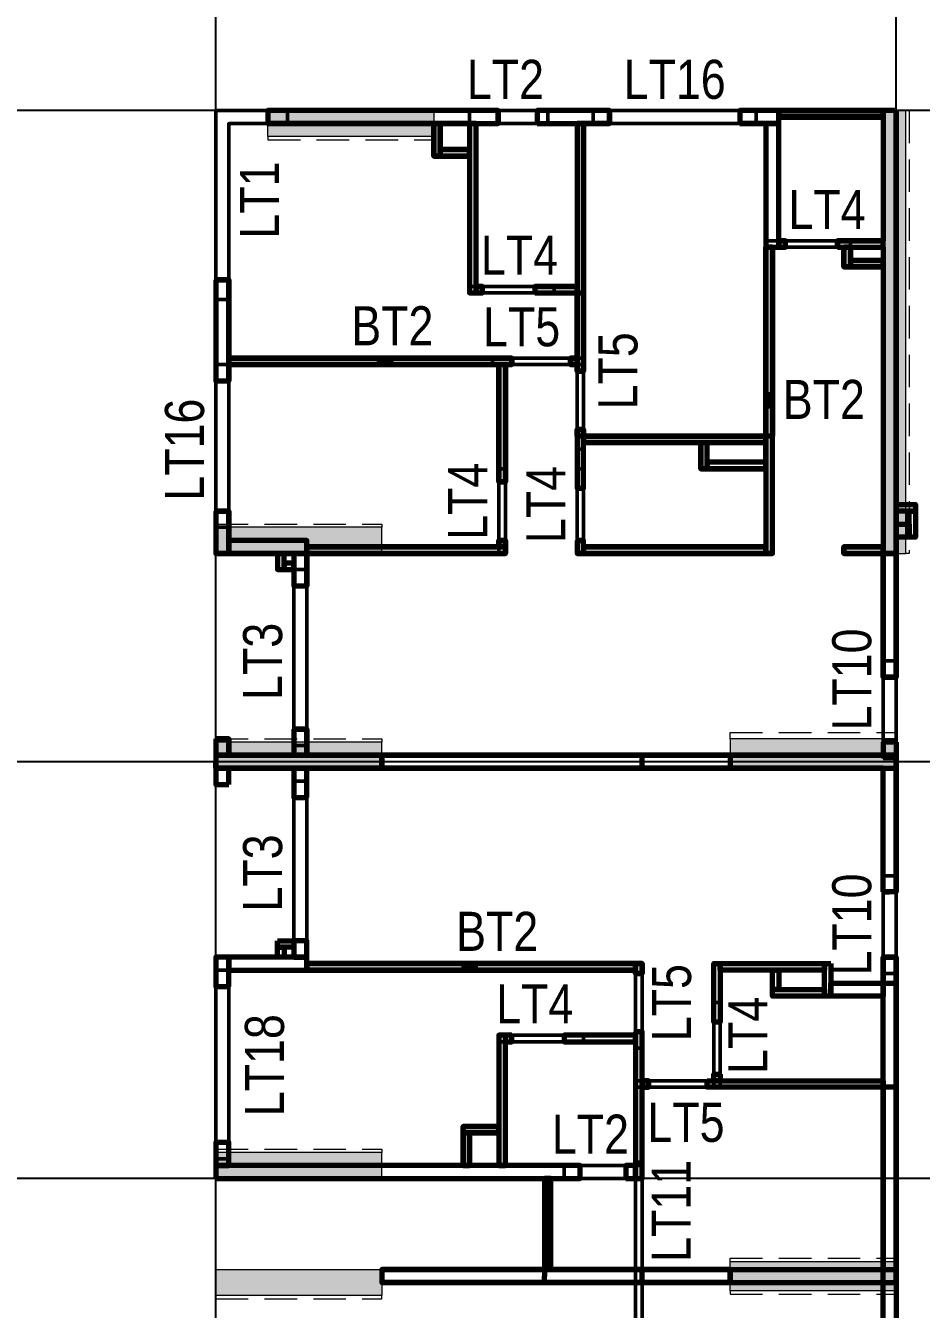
# Model space of a CAD drawing. Header units: millimetres. Extents: x -25197 to 555828, y -17247 to 174153.
# Drawn here: x 467267 to 481025, y 30440 to 50154 of the extents above; entities that cross this region are included whole.
import ezdxf
from ezdxf.enums import TextEntityAlignment as Align

# ---------------------------------------------------------------- set-up
doc = ezdxf.new("R2010")
doc.units = ezdxf.units.MM
doc.header["$LTSCALE"] = 250
doc.linetypes.add('CHG_XX_Cot_Tang 1$0$MB_Luoi truc$0$HTT Hidden 21', pattern=[3, 2, -1])
doc.linetypes.add('CHG_XX_Luoi truc$0$MB_Luoi truc$0$Center101', pattern=[13, 10, -1, 1, -1])
for name, color, linetype in [('CHG_XX_Cot_Tang 1$0$mb_cot tang 1-3$0$Concrete Line', 6, 'Continuous'), ('CHG_XX_Luoi truc$0$Grid', 34, 'Continuous'), ('CHG_XX_Luoi truc$0$Grid Line', 8, 'CHG_XX_Luoi truc$0$MB_Luoi truc$0$Center101'), ('mb tang 1 TWC$0$Brick Wall', 4, 'Continuous'), ('mb_unitmix twc 1-20$0$Brick Wall', 4, 'Continuous'), ('TEXT', 21, 'Continuous')]:
    doc.layers.add(name, color=color, linetype=linetype)
for name, color, linetype, lineweight in [('CHG_XX_Cot_Tang 1$0$NS-Pier', 150, 'Continuous', 9), ('CHG_XX_Cot_Tang 1$0$NS-Pier @ 1 VP1', 150, 'Continuous', 9), ('CHG_XX_Cot_Tang 1$0$NS-Pier @ 1 VP2', 150, 'Continuous', 9), ('CHG_XX_Cot_Tang 1$0$NS-Pier @ 1 VP3', 150, 'Continuous', 9), ('CHG_XX_Cot_Tang 1$0$NS-Pier @ 1 VPModel', 150, 'Continuous', 9), ('CHG_XX_Cot_Tang 1$0$NS-Pier @ 100', 150, 'Continuous', 9), ('CHG_XX_Cot_Tang 1$0$NS-Pier @ 150', 150, 'Continuous', 9), ('CHG_XX_Cot_Tang 1$0$NS-Pier @ 200', 150, 'Continuous', 9), ('CHG_XX_Cot_Tang 1$0$NS-Pier @ 350', 150, 'Continuous', 9), ('CTHEP', 2, 'Continuous', 50), ('MB Can ho 2PN$0$Wall Line', 4, 'Continuous', 70), ('MB Can ho 3PN_101m2$0$Wall Line', 4, 'Continuous', 70), ('mb tang 1 TWC$0$Wall Line', 4, 'Continuous', 70), ('mb_unitmix twc 1-20$0$Wall Line', 4, 'Continuous', 70), ('Net cat Tuong', 4, 'Continuous', 9)]:
    doc.layers.add(name, color=color, linetype=linetype, lineweight=lineweight)
doc.styles.add('CHG_XX_Luoi truc$0$MB_Luoi truc$0$Grid A-F$0$VNI-HelveCB', font='VHELVCB_0.TTF')
doc.styles.add('TTP-HelCon', font='VHELVCN_0.TTF')

# ---------------------------------------------------------------- blocks, each defined once
blk = doc.blocks.new('*U2169')
at = {"layer": 'CHG_XX_Luoi truc$0$Grid Line'}
blk.add_line((0, 0), (0, 608), dxfattribs=at)
at = {"layer": 'CHG_XX_Luoi truc$0$Grid', "lineweight": -2, "style": 'CHG_XX_Luoi truc$0$MB_Luoi truc$0$Grid A-F$0$VNI-HelveCB'}
for tag, p in [('GRIDSUB', (0, 617)), ('GRID', (0, -9))]:
    blk.add_attdef(tag, text='', height=5, dxfattribs=at).set_placement(p, align=Align.MIDDLE)
blk = doc.blocks.new('*U2171')
at = {"layer": 'CHG_XX_Luoi truc$0$Grid Line'}
blk.add_line((0, 0), (0, 438), dxfattribs=at)
at = {"layer": 'CHG_XX_Luoi truc$0$Grid', "lineweight": -2, "style": 'CHG_XX_Luoi truc$0$MB_Luoi truc$0$Grid A-F$0$VNI-HelveCB'}
for tag, p in [('GRIDSUB', (0, 447)), ('GRID', (0, -9))]:
    blk.add_attdef(tag, text='', height=5, dxfattribs=at).set_placement(p, align=Align.MIDDLE)
blk = doc.blocks.new('CHG_XX_Luoi truc')
at = {"layer": 'CHG_XX_Luoi truc$0$Grid', "xscale": 300, "yscale": 300, "zscale": 300}
for p in [(76850, -12747), (87300, -12747)]:
    blk.add_blockref('*U2169', p, dxfattribs=at)
at = {"layer": 'CHG_XX_Luoi truc$0$Grid', "xscale": 300.0000000000013, "yscale": 300.0000000000013, "zscale": 300.0000000000013, "rotation": 90}
for p in [(110703, 48850), (110703, 38850), (110703, 32450)]:
    blk.add_blockref('*U2171', p, dxfattribs=at)
blk = doc.blocks.new('*U2323')
at = {"layer": 'CHG_XX_Cot_Tang 1$0$NS-Pier @ 1 VP1'}
h = blk.add_hatch(color=256, dxfattribs=at)
h.dxf.hatch_style = 1
h.paths.add_polyline_path([(400, 0), (0, 0), (0, -2550), (400, -2550)])
at = {"layer": 'CHG_XX_Cot_Tang 1$0$NS-Pier @ 1 VP2'}
h = blk.add_hatch(color=256, dxfattribs=at)
h.dxf.hatch_style = 1
h.paths.add_polyline_path([(400, 0), (0, 0), (0, -2550), (400, -2550)])
at = {"layer": 'CHG_XX_Cot_Tang 1$0$NS-Pier @ 1 VP3'}
h = blk.add_hatch(color=256, dxfattribs=at)
h.dxf.hatch_style = 1
h.paths.add_polyline_path([(400, 0), (0, 0), (0, -2550), (400, -2550)])
at = {"layer": 'CHG_XX_Cot_Tang 1$0$NS-Pier @ 1 VPModel'}
h = blk.add_hatch(color=256, dxfattribs=at)
h.dxf.hatch_style = 1
h.paths.add_polyline_path([(400, 0), (0, 0), (0, -2550), (400, -2550)])
at = {"layer": 'CHG_XX_Cot_Tang 1$0$NS-Pier @ 100'}
h = blk.add_hatch(color=256, dxfattribs=at)
h.dxf.hatch_style = 1
h.paths.add_polyline_path([(400, 0), (0, 0), (0, -2550), (400, -2550)])
at = {"layer": 'CHG_XX_Cot_Tang 1$0$NS-Pier @ 150'}
h = blk.add_hatch(color=256, dxfattribs=at)
h.dxf.hatch_style = 1
h.paths.add_polyline_path([(400, 0), (0, 0), (0, -2550), (400, -2550)])
at = {"layer": 'CHG_XX_Cot_Tang 1$0$NS-Pier @ 200'}
h = blk.add_hatch(color=256, dxfattribs=at)
h.dxf.hatch_style = 1
h.paths.add_polyline_path([(400, 0), (0, 0), (0, -2550), (400, -2550)])
at = {"layer": 'CHG_XX_Cot_Tang 1$0$NS-Pier @ 350'}
h = blk.add_hatch(color=256, dxfattribs=at)
h.dxf.hatch_style = 1
h.paths.add_polyline_path([(400, 0), (0, 0), (0, -2550), (400, -2550)])
blk = doc.blocks.new('CHG_XX_Cot_Tang 1$0$Block A_C450x2250')
at = {"layer": 'CHG_XX_Cot_Tang 1$0$NS-Pier', "color": 9, "linetype": 'CHG_XX_Cot_Tang 1$0$MB_Luoi truc$0$HTT Hidden 21'}
blk.add_lwpolyline([(0, 0), (-50, 0), (-50, -2550), (0, -2550)], dxfattribs=at)
at = {"layer": 'CHG_XX_Cot_Tang 1$0$NS-Pier'}
blk.add_lwpolyline([(400, -2550), (0, -2550), (0, 0), (400, 0)], close=True, dxfattribs=at)
blk.add_blockref('*U2323', (0, 0), dxfattribs=at)
blk = doc.blocks.new('CHG_XX_Cot_Tang 1$0$300x6800')
at = {"layer": 'CHG_XX_Cot_Tang 1$0$NS-Pier', "true_color": 0xf26722}
h = blk.add_hatch(color=30, dxfattribs=at)
h.dxf.hatch_style = 1
h.paths.add_polyline_path([(350, 0), (0, 0), (0, -6800), (350, -6800)])
at = {"layer": 'CHG_XX_Cot_Tang 1$0$NS-Pier'}
blk.add_lwpolyline([(350, 0), (0, 0), (0, -6800), (350, -6800)], close=True, dxfattribs=at)
at = {"layer": 'CHG_XX_Cot_Tang 1$0$NS-Pier', "color": 9, "linetype": 'CHG_XX_Cot_Tang 1$0$MB_Luoi truc$0$HTT Hidden 21'}
blk.add_lwpolyline([(350, 0), (400, 0), (400, -6800), (350, -6800)], dxfattribs=at)
blk = doc.blocks.new('*U2326')
at = {"layer": 'CHG_XX_Cot_Tang 1$0$NS-Pier @ 1 VP1'}
h = blk.add_hatch(color=256, dxfattribs=at)
h.dxf.hatch_style = 1
h.paths.add_polyline_path([(225, 0), (-225, 0), (-225, -2550), (225, -2550)])
at = {"layer": 'CHG_XX_Cot_Tang 1$0$NS-Pier @ 1 VP2'}
h = blk.add_hatch(color=256, dxfattribs=at)
h.dxf.hatch_style = 1
h.paths.add_polyline_path([(225, 0), (-225, 0), (-225, -2550), (225, -2550)])
at = {"layer": 'CHG_XX_Cot_Tang 1$0$NS-Pier @ 1 VP3'}
h = blk.add_hatch(color=256, dxfattribs=at)
h.dxf.hatch_style = 1
h.paths.add_polyline_path([(225, 0), (-225, 0), (-225, -2550), (225, -2550)])
at = {"layer": 'CHG_XX_Cot_Tang 1$0$NS-Pier @ 1 VPModel'}
h = blk.add_hatch(color=256, dxfattribs=at)
h.dxf.hatch_style = 1
h.paths.add_polyline_path([(225, 0), (-225, 0), (-225, -2550), (225, -2550)])
at = {"layer": 'CHG_XX_Cot_Tang 1$0$NS-Pier @ 100'}
h = blk.add_hatch(color=256, dxfattribs=at)
h.dxf.hatch_style = 1
h.paths.add_polyline_path([(225, 0), (-225, 0), (-225, -2550), (225, -2550)])
at = {"layer": 'CHG_XX_Cot_Tang 1$0$NS-Pier @ 150'}
h = blk.add_hatch(color=256, dxfattribs=at)
h.dxf.hatch_style = 1
h.paths.add_polyline_path([(225, 0), (-225, 0), (-225, -2550), (225, -2550)])
at = {"layer": 'CHG_XX_Cot_Tang 1$0$NS-Pier @ 200'}
h = blk.add_hatch(color=256, dxfattribs=at)
h.dxf.hatch_style = 1
h.paths.add_polyline_path([(225, 0), (-225, 0), (-225, -2550), (225, -2550)])
at = {"layer": 'CHG_XX_Cot_Tang 1$0$NS-Pier @ 350'}
h = blk.add_hatch(color=256, dxfattribs=at)
h.dxf.hatch_style = 1
h.paths.add_polyline_path([(225, 0), (-225, 0), (-225, -2550), (225, -2550)])
blk = doc.blocks.new('CHG_XX_Cot_Tang 1$0$450x2550_cen')
at = {"layer": 'CHG_XX_Cot_Tang 1$0$NS-Pier', "color": 9, "linetype": 'CHG_XX_Cot_Tang 1$0$MB_Luoi truc$0$HTT Hidden 21'}
for points in [[(-225, 0), (-275, 0), (-275, -2550), (-225, -2550)], [(225, 0), (275, 0), (275, -2550), (225, -2550)]]:
    blk.add_lwpolyline(points, dxfattribs=at)
at = {"layer": 'CHG_XX_Cot_Tang 1$0$NS-Pier'}
blk.add_lwpolyline([(225, -2550), (-225, -2550), (-225, 0), (225, 0)], close=True, dxfattribs=at)
blk.add_blockref('*U2326', (0, 0), dxfattribs=at)
blk = doc.blocks.new('*U2325')
at = {"layer": 'CHG_XX_Cot_Tang 1$0$NS-Pier @ 1 VP1'}
h = blk.add_hatch(color=256, dxfattribs=at)
h.dxf.hatch_style = 1
h.paths.add_polyline_path([(0, 0), (-450, 0), (-450, -2550), (0, -2550)])
at = {"layer": 'CHG_XX_Cot_Tang 1$0$NS-Pier @ 1 VP2'}
h = blk.add_hatch(color=256, dxfattribs=at)
h.dxf.hatch_style = 1
h.paths.add_polyline_path([(0, 0), (-450, 0), (-450, -2550), (0, -2550)])
at = {"layer": 'CHG_XX_Cot_Tang 1$0$NS-Pier @ 1 VP3'}
h = blk.add_hatch(color=256, dxfattribs=at)
h.dxf.hatch_style = 1
h.paths.add_polyline_path([(0, 0), (-450, 0), (-450, -2550), (0, -2550)])
at = {"layer": 'CHG_XX_Cot_Tang 1$0$NS-Pier @ 1 VPModel'}
h = blk.add_hatch(color=256, dxfattribs=at)
h.dxf.hatch_style = 1
h.paths.add_polyline_path([(0, 0), (-450, 0), (-450, -2550), (0, -2550)])
at = {"layer": 'CHG_XX_Cot_Tang 1$0$NS-Pier @ 100'}
h = blk.add_hatch(color=256, dxfattribs=at)
h.dxf.hatch_style = 1
h.paths.add_polyline_path([(0, 0), (-450, 0), (-450, -2550), (0, -2550)])
at = {"layer": 'CHG_XX_Cot_Tang 1$0$NS-Pier @ 150'}
h = blk.add_hatch(color=256, dxfattribs=at)
h.dxf.hatch_style = 1
h.paths.add_polyline_path([(0, 0), (-450, 0), (-450, -2550), (0, -2550)])
at = {"layer": 'CHG_XX_Cot_Tang 1$0$NS-Pier @ 200'}
h = blk.add_hatch(color=256, dxfattribs=at)
h.dxf.hatch_style = 1
h.paths.add_polyline_path([(0, 0), (-450, 0), (-450, -2550), (0, -2550)])
at = {"layer": 'CHG_XX_Cot_Tang 1$0$NS-Pier @ 350'}
h = blk.add_hatch(color=256, dxfattribs=at)
h.dxf.hatch_style = 1
h.paths.add_polyline_path([(0, 0), (-450, 0), (-450, -2550), (0, -2550)])
blk = doc.blocks.new('CHG_XX_Cot_Tang 1$0$C550x2550')
at = {"layer": 'CHG_XX_Cot_Tang 1$0$NS-Pier', "color": 9, "linetype": 'CHG_XX_Cot_Tang 1$0$MB_Luoi truc$0$HTT Hidden 21'}
blk.add_lwpolyline([(-450, 0), (-550, 0), (-550, -2550), (-450, -2550)], dxfattribs=at)
at = {"layer": 'CHG_XX_Cot_Tang 1$0$NS-Pier'}
blk.add_lwpolyline([(0, -2550), (-450, -2550), (-450, 0), (0, 0)], close=True, dxfattribs=at)
blk.add_blockref('*U2325', (0, 0), dxfattribs=at)
blk = doc.blocks.new('CHG_XX_Cot_Tang 1')
at = {"layer": 'CHG_XX_Cot_Tang 1$0$mb_cot tang 1-3$0$Concrete Line'}
blk.add_blockref('CHG_XX_Cot_Tang 1$0$300x6800', (87100, 48850), dxfattribs=at)
at = {"layer": 'CHG_XX_Cot_Tang 1$0$NS-Pier'}
blk.add_blockref('CHG_XX_Luoi truc', (0, 0), dxfattribs=at)
at = {"layer": 'CHG_XX_Cot_Tang 1$0$NS-Pier', "rotation": 90.00000000000001}
for p in [(77650, 48450), (76850, 30650)]:
    blk.add_blockref('CHG_XX_Cot_Tang 1$0$Block A_C450x2250', p, dxfattribs=at)
at = {"layer": 'CHG_XX_Cot_Tang 1$0$NS-Pier', "xscale": -1, "rotation": 90}
for p in [(76850, 42450), (76850, 39150), (76850, 32850)]:
    blk.add_blockref('CHG_XX_Cot_Tang 1$0$Block A_C450x2250', p, dxfattribs=at)
at = {"layer": 'Defpoints', "color": 8, "linetype": 'CHG_XX_Cot_Tang 1$0$MB_Luoi truc$0$HTT Hidden 21', "xscale": -1, "rotation": 90}
blk.add_blockref('CHG_XX_Cot_Tang 1$0$C550x2550', (84750, 38750), dxfattribs=at)
at = {"layer": 'Defpoints', "color": 8, "linetype": 'CHG_XX_Cot_Tang 1$0$MB_Luoi truc$0$HTT Hidden 21', "rotation": 90}
blk.add_blockref('CHG_XX_Cot_Tang 1$0$450x2550_cen', (84750, 30950), dxfattribs=at)
blk = doc.blocks.new('*U1655')
at = {"layer": 'MB Can ho 2PN$0$Wall Line'}
blk.add_lwpolyline([(0, 800), (0, 0), (200, 0), (200, 800)], close=True, dxfattribs=at)
blk = doc.blocks.new('*U1656')
at = {"layer": 'MB Can ho 2PN$0$Wall Line'}
blk.add_lwpolyline([(500, 0), (0, 0), (0, -100), (500, -100)], close=True, dxfattribs=at)
blk = doc.blocks.new('*U1654')
at = {"layer": 'MB Can ho 2PN$0$Wall Line'}
blk.add_lwpolyline([(0, -450), (0, 0), (-200, 0), (-200, -450)], close=True, dxfattribs=at)
blk = doc.blocks.new('*U1657')
at = {"layer": 'MB Can ho 2PN$0$Wall Line'}
blk.add_lwpolyline([(-1200, 0), (0, 0), (0, 200), (-1200, 200)], close=True, dxfattribs=at)
blk = doc.blocks.new('*U1649')
at = {"layer": 'MB Can ho 2PN$0$Wall Line'}
blk.add_lwpolyline([(-5050, 0), (0, 0), (0, 100), (-5050, 100)], close=True, dxfattribs=at)
blk = doc.blocks.new('*U1658')
at = {"layer": 'MB Can ho 2PN$0$Wall Line'}
blk.add_lwpolyline([(-5600, 0), (0, 0), (0, 200), (-5600, 200)], close=True, dxfattribs=at)
blk = doc.blocks.new('*U1647')
at = {"layer": 'MB Can ho 2PN$0$Wall Line'}
blk.add_lwpolyline([(0, -2000), (0, 0), (-100, 0), (-100, -2000)], close=True, dxfattribs=at)
blk = doc.blocks.new('*U1637')
at = {"layer": 'MB Can ho 2PN$0$Wall Line'}
blk.add_lwpolyline([(100, 0), (0, 0), (0, -100), (100, -100)], close=True, dxfattribs=at)
blk = doc.blocks.new('*U1505')
at = {"color": 9}
blk.add_lwpolyline([(0, 50), (1400, 50), (1400, -50), (0, -50)], close=True, dxfattribs=at)
blk.add_lwpolyline([(0, 50), (1400, 50), (1400, -30), (0, -30)], close=True)
blk = doc.blocks.new('*U1638')
at = {"layer": 'MB Can ho 2PN$0$Wall Line'}
blk.add_lwpolyline([(0, 2250), (0, 0), (100, 0), (100, 2250)], close=True, dxfattribs=at)
blk = doc.blocks.new('*U1639')
at = {"layer": 'MB Can ho 2PN$0$Wall Line'}
blk.add_lwpolyline([(150, 0), (0, 0), (0, -100), (150, -100)], close=True, dxfattribs=at)
blk = doc.blocks.new('*U1640')
at = {"layer": 'MB Can ho 2PN$0$Wall Line'}
blk.add_lwpolyline([(1100, 0), (0, 0), (0, -100), (1100, -100)], close=True, dxfattribs=at)
blk = doc.blocks.new('*U1641')
at = {"layer": 'MB Can ho 2PN$0$Wall Line'}
blk.add_lwpolyline([(550, 0), (0, 0), (0, -100), (550, -100)], close=True, dxfattribs=at)
blk = doc.blocks.new('*U1642')
at = {"layer": 'MB Can ho 2PN$0$Wall Line'}
blk.add_lwpolyline([(0, -500), (0, 0), (-100, 0), (-100, -500)], close=True, dxfattribs=at)
blk = doc.blocks.new('*U1643')
at = {"layer": 'MB Can ho 2PN$0$Wall Line'}
blk.add_lwpolyline([(-150, 0), (0, 0), (0, 200), (-150, 200)], close=True, dxfattribs=at)
blk = doc.blocks.new('*U1644')
at = {"layer": 'MB Can ho 2PN$0$Wall Line'}
blk.add_lwpolyline([(0, -350), (0, 0), (-200, 0), (-200, -350)], close=True, dxfattribs=at)
blk = doc.blocks.new('*U1648')
at = {"layer": 'MB Can ho 2PN$0$Wall Line'}
blk.add_lwpolyline([(0, -250), (0, 0), (-200, 0), (-200, -250)], close=True, dxfattribs=at)
blk = doc.blocks.new('*U1645')
at = {"layer": 'MB Can ho 2PN$0$Wall Line'}
blk.add_lwpolyline([(0, 2700), (0, 0), (100, 0), (100, 2700)], close=True, dxfattribs=at)
blk = doc.blocks.new('*U1646')
at = {"layer": 'MB Can ho 2PN$0$Wall Line'}
blk.add_lwpolyline([(900, 0), (0, 0), (0, -100), (900, -100)], close=True, dxfattribs=at)
blk = doc.blocks.new('*U1650')
at = {"layer": 'MB Can ho 2PN$0$Wall Line'}
blk.add_lwpolyline([(0, 1600), (0, 0), (100, 0), (100, 1600)], close=True, dxfattribs=at)
blk = doc.blocks.new('*U1651')
at = {"layer": 'MB Can ho 2PN$0$Wall Line'}
blk.add_lwpolyline([(0, 250), (0, 0), (100, 0), (100, 250)], close=True, dxfattribs=at)
blk = doc.blocks.new('*U1652')
at = {"layer": 'MB Can ho 2PN$0$Wall Line'}
blk.add_lwpolyline([(0, 800), (0, 0), (100, 0), (100, 800)], close=True, dxfattribs=at)
blk = doc.blocks.new('*U1653')
at = {"layer": 'MB Can ho 2PN$0$Wall Line'}
blk.add_lwpolyline([(300, 0), (0, 0), (0, -100), (300, -100)], close=True, dxfattribs=at)
blk = doc.blocks.new('*U1516')
at = {"color": 9}
blk.add_lwpolyline([(0, 50), (1600, 50), (1600, -50), (0, -50)], close=True, dxfattribs=at)
blk.add_lwpolyline([(0, 50), (1600, 50), (1600, -30), (0, -30)], close=True)
blk = doc.blocks.new('*U1707')
at = {"layer": 'MB Can ho 3PN_101m2$0$Wall Line'}
blk.add_lwpolyline([(-600, 0), (0, 0), (0, 100), (-600, 100)], close=True, dxfattribs=at)
blk = doc.blocks.new('*U1708')
at = {"layer": 'MB Can ho 3PN_101m2$0$Wall Line'}
blk.add_lwpolyline([(-500, 0), (0, 0), (0, 100), (-500, 100)], close=True, dxfattribs=at)
blk = doc.blocks.new('*U1704')
at = {"layer": 'MB Can ho 3PN_101m2$0$Wall Line'}
blk.add_lwpolyline([(-700, 0), (0, 0), (0, 100), (-700, 100)], close=True, dxfattribs=at)
blk = doc.blocks.new('*U1699')
at = {"layer": 'MB Can ho 3PN_101m2$0$Wall Line'}
blk.add_lwpolyline([(-100, 0), (0, 0), (0, 100), (-100, 100)], close=True, dxfattribs=at)
blk = doc.blocks.new('*U1705')
at = {"layer": 'MB Can ho 3PN_101m2$0$Wall Line'}
blk.add_lwpolyline([(-2800, 0), (0, 0), (0, 100), (-2800, 100)], close=True, dxfattribs=at)
blk = doc.blocks.new('*U1692')
at = {"layer": 'MB Can ho 3PN_101m2$0$Wall Line'}
blk.add_lwpolyline([(-3050, 0), (0, 0), (0, 100), (-3050, 100)], close=True, dxfattribs=at)
blk = doc.blocks.new('*U1702')
at = {"layer": 'MB Can ho 3PN_101m2$0$Wall Line'}
blk.add_lwpolyline([(-4350, 0), (0, 0), (0, 100), (-4350, 100)], close=True, dxfattribs=at)
blk = doc.blocks.new('*U1706')
at = {"layer": 'MB Can ho 3PN_101m2$0$Wall Line'}
blk.add_lwpolyline([(-900, 0), (0, 0), (0, 100), (-900, 100)], close=True, dxfattribs=at)
blk = doc.blocks.new('*U1700')
at = {"layer": 'MB Can ho 3PN_101m2$0$Wall Line'}
blk.add_lwpolyline([(-650, 0), (0, 0), (0, 100), (-650, 100)], close=True, dxfattribs=at)
blk = doc.blocks.new('*U1701')
at = {"layer": 'MB Can ho 3PN_101m2$0$Wall Line'}
blk.add_lwpolyline([(-450, 0), (0, 0), (0, 100), (-450, 100)], close=True, dxfattribs=at)
blk = doc.blocks.new('*U1703')
at = {"layer": 'MB Can ho 3PN_101m2$0$Wall Line'}
blk.add_lwpolyline([(-600, 0), (0, 0), (0, 200), (-600, 200)], close=True, dxfattribs=at)
blk = doc.blocks.new('*U1925')
at = {"layer": 'MB Can ho 3PN_101m2$0$Wall Line'}
blk.add_lwpolyline([(-1110, 0), (0, 0), (0, 200), (-1110, 200)], close=True, dxfattribs=at)
blk = doc.blocks.new('*U1926')
at = {"layer": 'MB Can ho 3PN_101m2$0$Wall Line'}
blk.add_lwpolyline([(-3540, 0), (0, 0), (0, 200), (-3540, 200)], close=True, dxfattribs=at)
blk = doc.blocks.new('*U1693')
at = {"layer": 'MB Can ho 3PN_101m2$0$Wall Line'}
blk.add_lwpolyline([(-1200, 0), (0, 0), (0, 200), (-1200, 200)], close=True, dxfattribs=at)
blk = doc.blocks.new('*U1694')
at = {"layer": 'MB Can ho 3PN_101m2$0$Wall Line'}
blk.add_lwpolyline([(0, 1900), (0, 0), (200, 0), (200, 1900)], close=True, dxfattribs=at)
blk = doc.blocks.new('*U1695')
at = {"layer": 'MB Can ho 3PN_101m2$0$Wall Line'}
blk.add_lwpolyline([(0, 1550), (0, 0), (200, 0), (200, 1550)], close=True, dxfattribs=at)
blk = doc.blocks.new('*U1696')
at = {"layer": 'MB Can ho 3PN_101m2$0$Wall Line'}
blk.add_lwpolyline([(0, 650), (0, 0), (200, 0), (200, 650)], close=True, dxfattribs=at)
blk = doc.blocks.new('*U1697')
at = {"layer": 'MB Can ho 3PN_101m2$0$Wall Line'}
blk.add_lwpolyline([(0, 250), (0, 0), (200, 0), (200, 250)], close=True, dxfattribs=at)
blk = doc.blocks.new('*U1712')
at = {"layer": 'MB Can ho 3PN_101m2$0$Wall Line'}
blk.add_lwpolyline([(0, 400), (0, 0), (200, 0), (200, 400)], close=True, dxfattribs=at)
blk = doc.blocks.new('*U1713')
at = {"layer": 'MB Can ho 3PN_101m2$0$Wall Line'}
blk.add_lwpolyline([(0, 500), (0, 0), (200, 0), (200, 500)], close=True, dxfattribs=at)
blk = doc.blocks.new('*U1709')
at = {"layer": 'MB Can ho 3PN_101m2$0$Wall Line'}
blk.add_lwpolyline([(0, 300), (0, 0), (100, 0), (100, 300)], close=True, dxfattribs=at)
blk = doc.blocks.new('*U1710')
at = {"layer": 'MB Can ho 3PN_101m2$0$Wall Line'}
blk.add_lwpolyline([(0, 4700), (0, 0), (100, 0), (100, 4700)], close=True, dxfattribs=at)
blk = doc.blocks.new('*U1711')
at = {"layer": 'MB Can ho 3PN_101m2$0$Wall Line'}
blk.add_lwpolyline([(0, 400), (0, 0), (100, 0), (100, 400)], close=True, dxfattribs=at)
blk = doc.blocks.new('*U1698')
at = {"layer": 'MB Can ho 3PN_101m2$0$Wall Line'}
blk.add_lwpolyline([(0, 900), (0, 0), (100, 0), (100, 900)], close=True, dxfattribs=at)
blk = doc.blocks.new('*U1686')
at = {"layer": 'MB Can ho 3PN_101m2$0$Wall Line'}
blk.add_lwpolyline([(0, 200), (0, 0), (100, 0), (100, 200)], close=True, dxfattribs=at)
blk = doc.blocks.new('*U1687')
at = {"layer": 'MB Can ho 3PN_101m2$0$Wall Line'}
blk.add_lwpolyline([(0, 3800), (0, 0), (100, 0), (100, 3800)], close=True, dxfattribs=at)
blk = doc.blocks.new('*U1688')
at = {"layer": 'MB Can ho 3PN_101m2$0$Wall Line'}
blk.add_lwpolyline([(0, 1800), (0, 0), (100, 0), (100, 1800)], close=True, dxfattribs=at)
blk = doc.blocks.new('*U1689')
at = {"layer": 'MB Can ho 3PN_101m2$0$Wall Line'}
blk.add_lwpolyline([(0, 100), (0, 0), (100, 0), (100, 100)], close=True, dxfattribs=at)
blk = doc.blocks.new('*U1690')
at = {"layer": 'MB Can ho 3PN_101m2$0$Wall Line'}
blk.add_lwpolyline([(0, 2600), (0, 0), (100, 0), (100, 2600)], close=True, dxfattribs=at)
blk = doc.blocks.new('*U1691')
at = {"layer": 'MB Can ho 3PN_101m2$0$Wall Line'}
blk.add_lwpolyline([(0, 500), (0, 0), (100, 0), (100, 500)], close=True, dxfattribs=at)
blk = doc.blocks.new('*U1923')
at = {"layer": 'MB Can ho 3PN_101m2$0$Wall Line'}
blk.add_lwpolyline([(0, 2900), (0, 0), (100, 0), (100, 2900)], close=True, dxfattribs=at)
blk = doc.blocks.new('*U1924')
at = {"layer": 'MB Can ho 3PN_101m2$0$Wall Line'}
blk.add_lwpolyline([(0, 1200), (0, 0), (100, 0), (100, 1200)], close=True, dxfattribs=at)
blk = doc.blocks.new('*U1684')
at = {"layer": 'MB Can ho 3PN_101m2$0$Wall Line'}
blk.add_lwpolyline([(-150, 0), (0, 0), (0, 100), (-150, 100)], close=True, dxfattribs=at)
blk = doc.blocks.new('*U1685')
at = {"layer": 'MB Can ho 3PN_101m2$0$Wall Line'}
blk.add_lwpolyline([(0, -250), (0, 0), (-100, 0), (-100, -250)], close=True, dxfattribs=at)
blk = doc.blocks.new('*U1675')
at = {"layer": 'mb_unitmix twc 1-20$0$Wall Line'}
blk.add_lwpolyline([(-1900, 0), (0, 0), (0, 200), (-1900, 200)], close=True, dxfattribs=at)
blk = doc.blocks.new('*U1937')
at = {"layer": 'mb_unitmix twc 1-20$0$Wall Line'}
blk.add_lwpolyline([(-6900, 0), (0, 0), (0, 200), (-6900, 200)], close=True, dxfattribs=at)
blk = doc.blocks.new('*U1666')
at = {"layer": 'mb_unitmix twc 1-20$0$Wall Line'}
blk.add_lwpolyline([(0, -5350), (0, 0), (-200, 0), (-200, -5350)], close=True, dxfattribs=at)
blk = doc.blocks.new('*U1959')
at = {"layer": 'mb_unitmix twc 1-20$0$Wall Line'}
blk.add_lwpolyline([(0, -5345), (0, 0), (-200, 0), (-200, -5345)], close=True, dxfattribs=at)
blk = doc.blocks.new('*U2008')
at = {"layer": 'mb_unitmix twc 1-20$0$Wall Line'}
blk.add_lwpolyline([(0, 200), (0, 0), (200, 0), (200, 200)], close=True, dxfattribs=at)
blk = doc.blocks.new('*U2009')
at = {"layer": 'mb_unitmix twc 1-20$0$Wall Line'}
blk.add_lwpolyline([(0, 300), (0, 0), (100, 0), (100, 300)], close=True, dxfattribs=at)
blk = doc.blocks.new('*U2010')
at = {"layer": 'mb_unitmix twc 1-20$0$Wall Line'}
blk.add_lwpolyline([(400, 0), (0, 0), (0, -100), (400, -100)], close=True, dxfattribs=at)
blk = doc.blocks.new('*U2023')
at = {"layer": 'mb_unitmix twc 1-20$0$Wall Line'}
blk.add_lwpolyline([(-400, 0), (0, 0), (0, 200), (-400, 200)], close=True, dxfattribs=at)
blk = doc.blocks.new('*U2034')
at = {"layer": 'mb_unitmix twc 1-20$0$Wall Line'}
blk.add_lwpolyline([(-2800, 0), (0, 0), (0, 200), (-2800, 200)], close=True, dxfattribs=at)
blk = doc.blocks.new('*U2035')
at = {"layer": 'mb_unitmix twc 1-20$0$Wall Line'}
blk.add_lwpolyline([(0, -4000), (0, 0), (-200, 0), (-200, -4000)], close=True, dxfattribs=at)
blk = doc.blocks.new('*U1992')
at = {"layer": 'mb tang 1 TWC$0$Wall Line'}
blk.add_lwpolyline([(5350, 0), (0, 0), (0, -200), (5350, -200)], close=True, dxfattribs=at)
blk = doc.blocks.new('*U1988')
at = {"layer": 'mb tang 1 TWC$0$Wall Line'}
blk.add_lwpolyline([(1350, 0), (0, 0), (0, -200), (1350, -200)], close=True, dxfattribs=at)

msp = doc.modelspace()

# ---------------------------------------------------------------- linework, layer by layer
at = {"layer": 'CTHEP'}
for points in [[(471286.05606, 48649.99997), (471286.05606, 48849.99999), (470186.05606, 48849.99999), (470186.05605, 45949.99999), (470386.05606, 45950.00001), (470386.05606, 48650.00001)], [(475286.05608, 48649.99999), (474086.05606, 48649.99999), (474086.05606, 48849.99999), (475286.05608, 48849.99999)], [(478486.05576, 48650), (475986.05606, 48650), (475986.05606, 48850), (478486.05606, 48850)], [(479936.05604, 46750), (478636.05606, 46750), (478636.05606, 46850), (479936.05604, 46850)], [(475386.05604, 46050), (474086.05606, 46050), (474086.05606, 46150), (475386.05604, 46150)], [(470386.05606, 42449.99999), (470186.05606, 42449.99999), (470186.05606, 44949.99999), (470386.05606, 44949.99999)], [(472686.05606, 44950), (472886.05606, 44950), (472886.05606, 45050), (472686.05606, 45050)], [(475836.05606, 44950), (474436.05608, 44950), (474436.05608, 45050), (475836.05606, 45050)], [(475836.05606, 45050), (475836.05606, 43650.00002), (475736.05606, 43650.00002), (475736.05606, 45050)], [(478636.05606, 44300), (478736.05606, 44300), (478736.05606, 44500), (478636.05606, 44500)], [(474636.05606, 43349.99998), (474636.05606, 42050), (474536.05606, 42050), (474536.05606, 43349.99998)], [(475836.05606, 43349.99998), (475836.05606, 42050), (475736.05606, 42050), (475736.05606, 43349.99998)], [(471586.05606, 39099.99999), (471386.05606, 39099.99999), (471386.05606, 41800), (471586.05606, 41800)], [(480436.05606, 38899.99999), (480636.05606, 38899.99999), (480636.05606, 40399.99999), (480436.05606, 40399.99999)], [(471586.05606, 35849.99999), (471386.05606, 35849.99999), (471386.05606, 38549.99999), (471586.05606, 38549.99999)], [(480436.05606, 35599.99999), (480636.05606, 35599.99999), (480636.05606, 37099.99999), (480436.05606, 37099.99999)], [(473986.05606, 35649.99999), (474186.05606, 35649.99999), (474186.05606, 35749.99999), (473986.05606, 35749.99999)], [(476736.05606, 35749.99999), (476736.05606, 34450.00001), (476636.05606, 34450.00001), (476636.05606, 35749.99999)], [(470386.05606, 32749.99999), (470186.05606, 32749.99999), (470186.05606, 35649.99999), (470386.05606, 35649.99999)], [(477936.05606, 35149.99998), (477936.05606, 33850), (477836.05606, 33850), (477836.05606, 35149.99998)], [(475836.05604, 34549.99999), (474536.05606, 34549.99999), (474536.05606, 34649.99999), (475836.05604, 34649.99999)], [(477936.05606, 33849.99999), (476636.05608, 33849.99999), (476636.05608, 33949.99999), (477936.05606, 33949.99999)], [(476736.05606, 32450), (475536.05606, 32449.99999), (475536.05606, 32649.99999), (476736.05606, 32650)], [(476636.05606, 32699.99999), (476736.05606, 32699.99999), (476736.05606, 29199.99999), (476636.05606, 29199.99999)]]:
    msp.add_lwpolyline(points, close=True, dxfattribs=at)
for points in [[(472686.05606, 45050), (472886.05606, 45050), (472686.05606, 44950), (472886.05606, 44950)], [(478636.05606, 44500), (478736.05606, 44500), (478636.05606, 44300), (478736.05606, 44300)], [(473986.05606, 35749.99999), (474186.05606, 35749.99999), (473986.05606, 35649.99999), (474186.05606, 35649.99999)]]:
    msp.add_solid(points, dxfattribs=at)
at = {"layer": 'MB Can ho 2PN$0$Wall Line'}
for p, q in [((480636.05606, 38950), (470186.05606, 38950)), ((470186.05606, 38950), (470186.05606, 38850)), ((470186.05606, 38750), (470186.05606, 38850)), ((480636.05606, 36850), (480636.05606, 38950)), ((480436.05606, 38750), (470186.05606, 38750)), ((480436.05606, 36850), (480436.05606, 38750)), ((480436.05606, 36850), (480536.05606, 36850)), ((480636.05606, 36850), (480536.05606, 36850)), ((480436.05606, 31050), (480436.05606, 35850)), ((480436.05606, 35850), (480536.05606, 35850)), ((480636.05606, 35850), (480536.05606, 35850)), ((480636.05606, 30850), (480636.05606, 35850)), ((475236.05606, 31050), (475236.05606, 30950)), ((475236.05606, 31050), (480436.05606, 31050)), ((475236.05606, 30850), (475236.05606, 30950)), ((475236.05606, 30850), (480636.05606, 30850))]:
    msp.add_line(p, q, dxfattribs=at)
at = {"layer": 'MB Can ho 2PN$0$Wall Line', "color": 6}
msp.add_line((475286.05606, 31050), (475236.05607, 31050), dxfattribs=at)
at = {"layer": 'MB Can ho 3PN_101m2$0$Wall Line'}
for p, q in [((470986.05606, 48850), (470986.05606, 48653)), ((474526.05606, 48850), (470986.05606, 48850)), ((474526.05606, 48850), (474526.05606, 48650)), ((476236.05606, 48850), (475126.05606, 48850)), ((475126.05606, 48850), (475126.05606, 48650)), ((476236.05606, 48850), (476236.05606, 48650)), ((478836.05606, 48850), (478236.05606, 48850)), ((478236.05606, 48850), (478236.05606, 48650)), ((478836.05606, 46850.00001), (478836.05606, 48850)), ((480436.05606, 48850), (480436.05606, 46850.00001)), ((480636.05606, 48850), (480436.05606, 48850)), ((480636.05606, 48850), (480636.05606, 40150)), ((470386.05606, 48650), (470386.05606, 48650.00001)), ((474136.05606, 48650), (470989.05606, 48650)), ((474186.05606, 46150.00001), (474186.05606, 48650)), ((475836.05606, 48650), (475836.05606, 44850.00001)), ((476236.05606, 48650), (475836.05606, 48650)), ((478636.05606, 48650), (478236.05606, 48650)), ((478636.05606, 48650), (478636.05606, 42150.00001)), ((473636.05605, 48250), (473936.05605, 48250)), ((480436.05606, 47550.00001), (480436.05606, 46850.00001)), ((478736.05606, 42050.00001), (478736.05606, 46750.00001)), ((478736.05606, 46750.00001), (478936.05606, 46750.00001)), ((478836.05606, 46850.00001), (478936.05606, 46850.00001)), ((478936.05606, 46750.00001), (478936.05606, 46850.00001)), ((479736.05606, 46850.00001), (480436.05606, 46850.00001)), ((479736.05606, 46750.00001), (479736.05606, 46850.00001)), ((479736.05606, 46750.00001), (479836.05606, 46750.00001)), ((479836.05606, 46750.00001), (479836.05606, 46450.00001)), ((479936.05606, 46750.00001), (480436.05606, 46750.00001)), ((479936.05606, 46750.00001), (479936.05606, 46550.00001)), ((480436.05606, 46750.00001), (480436.05606, 46550.00001)), ((479936.05606, 46550.00001), (480436.05606, 46550.00001)), ((480436.05606, 46450.00001), (480436.05606, 40150)), ((470186.05606, 46250.00001), (470186.05606, 44700.00001)), ((470186.05606, 46250.00001), (470386.05606, 46250.00001)), ((470386.05606, 46250.00001), (470386.05606, 45050.00001)), ((474186.05606, 46150.00001), (474286.05606, 46150.00001)), ((475136.05606, 46150.00001), (475736.05606, 46150.00001)), ((475136.05606, 46050.00001), (475736.05606, 46050.00001)), ((475736.05606, 46050.00001), (475736.05606, 45050.00001)), ((470386.05606, 45050.00001), (474736.05606, 45050.00001)), ((470386.05606, 44950.00001), (470386.05606, 44700.00001)), ((470386.05606, 44950.00001), (474536.05606, 44950.00001)), ((474536.05606, 43150.00001), (474536.05606, 44950.00001)), ((474636.05606, 43150.00001), (474636.05606, 44950.00001)), ((474636.05606, 44950.00001), (474736.05606, 44950.00001)), ((474736.05606, 44950.00001), (474736.05606, 45050.00001)), ((475636.05606, 45050.00001), (475736.05606, 45050.00001)), ((475636.05606, 44950.00001), (475636.05606, 45050.00001)), ((475636.05606, 44950.00001), (475736.05606, 44950.00001)), ((475736.05606, 44950.00001), (475736.05606, 44850.00001)), ((475736.05606, 44850.00001), (475836.05606, 44850.00001)), ((470186.05606, 44700.00001), (470386.05606, 44700.00001)), ((475736.05606, 43950.00001), (475736.05606, 43050.00001)), ((475736.05606, 43950.00001), (475836.05606, 43950.00001)), ((475836.05606, 43950.00001), (475836.05606, 43850.00001)), ((475836.05606, 43850.00001), (478636.05606, 43850.00001)), ((475836.05606, 43050.00001), (475836.05606, 43750.00001)), ((477636.05606, 43750.00001), (475836.05606, 43750.00001)), ((477636.05606, 43350.00001), (477636.05606, 43750.00001)), ((478636.05606, 43750.00001), (477736.05606, 43750.00001)), ((477736.05606, 43450.00001), (477736.05606, 43750.00001)), ((478636.05606, 43450.00001), (478636.05606, 43750.00001)), ((478636.05606, 43450.00001), (477736.05606, 43450.00001)), ((478636.05606, 43350.00001), (477636.05606, 43350.00001)), ((474636.05606, 43150.00001), (474536.05606, 43150.00001)), ((475736.05606, 43050.00001), (475836.05606, 43050.00001)), ((470186.05606, 42700.00001), (470186.05606, 42050.00001)), ((470186.05606, 42700.00001), (470386.05606, 42700.00001)), ((470386.05606, 42700.00001), (470386.05606, 42250.00001)), ((471586.05606, 42250.00001), (470386.05606, 42250.00001)), ((471586.05606, 42150.00001), (471586.05606, 42250.00001)), ((474536.05606, 42150.00001), (474536.05606, 42250.00001)), ((474636.05606, 42250.00001), (474536.05606, 42250.00001)), ((474636.05606, 42050.00001), (474636.05606, 42250.00001)), ((475736.05606, 42250.00001), (475736.05606, 42050.00001)), ((475736.05606, 42250.00001), (475836.05606, 42250.00001)), ((475836.05606, 42150.00001), (475836.05606, 42250.00001)), ((471386.05606, 42050.00001), (470186.05606, 42050.00001)), ((471386.05606, 42050.00001), (471386.05606, 41550.00001)), ((474536.05606, 42150.00001), (471586.05606, 42150.00001)), ((474636.05606, 42050.00001), (471586.05606, 42050.00001)), ((471586.05606, 42050.00001), (471586.05606, 41550.00001)), ((478736.05606, 42050.00001), (475736.05606, 42050.00001)), ((475836.05606, 42150.00001), (478636.05606, 42150.00001)), ((479836.05606, 42050.00001), (479836.05606, 42150.00001)), ((479836.05606, 42050.00001), (480436.05606, 42050.00001)), ((471386.05606, 41550.00001), (471586.05606, 41550.00001)), ((480636.05606, 40150), (480436.05606, 40150)), ((471386.05606, 39350.00001), (471386.05606, 38950)), ((471386.05606, 39350.00001), (471586.05606, 39350.00001)), ((471586.05606, 39350.00001), (471586.05606, 38950)), ((470186.05606, 39200), (470186.05606, 38750)), ((470386.05606, 39200), (470386.05606, 38950)), ((480436.05606, 39150), (480436.05606, 38950)), ((480636.05606, 39150), (480436.05606, 39150)), ((480636.05606, 39150), (480636.05606, 38750)), ((470386.05606, 38950), (471386.05606, 38950)), ((471586.05606, 38950), (480436.05606, 38950)), ((470186.05606, 38750), (480636.05606, 38750))]:
    msp.add_line(p, q, dxfattribs=at)
msp.add_arc((470989.05606, 48653), 3, 180, 270, dxfattribs=at)
at = {"layer": 'mb tang 1 TWC$0$Wall Line'}
msp.add_lwpolyline([(480636.05606, 41350.7663), (480636.05606, 48850)], dxfattribs=at)

# ---------------------------------------------------------------- block references
at = {"layer": 'MB Can ho 2PN$0$Wall Line'}
for name, p in [('*U1648', (470386.05606, 38750)), ('*U1654', (471586.05606, 38750)), ('*U1648', (471586.05606, 36100)), ('*U1654', (470386.05606, 35850)), ('*U1657', (471586.05606, 35650)), ('*U1649', (476636.05606, 35650)), ('*U1638', (476636.05606, 32450)), ('*U1647', (474636.05606, 34650)), ('*U1637', (474636.05606, 34650)), ('*U1640', (475536.05606, 34650)), ('*U1637', (476736.05606, 33950)), ('*U1642', (474086.05606, 33150)), ('*U1644', (470386.05606, 33000)), ('*U1658', (475786.05606, 32450)), ('*U1643', (476636.05606, 32450))]:
    msp.add_blockref(name, p, dxfattribs=at)
at = {"layer": 'MB Can ho 2PN$0$Wall Line', "xscale": -1}
for name, p, rotation in [('*U1651', (471386.05606, 36100), 90), ('*U1639', (471136.05605, 36000), 90), ('*U1649', (476636.05606, 35750), 180), ('*U1639', (476636.05606, 35750), 90), ('*U1646', (477936.05605, 34850), 270), ('*U1650', (479536.05605, 35750), 90), ('*U1656', (479636.05606, 35250), 270), ('*U1653', (478836.05606, 35350), 270), ('*U1652', (479536.05606, 35350), 90), ('*U1655', (480436.05606, 35450.00001), 90), ('*U1637', (476736.05606, 33850), 180), ('*U1645', (480436.05606, 33950), 90), ('*U1637', (477936.05605, 33950), 270), ('*U1505', (475286.05606, 32450), 90)]:
    msp.add_blockref(name, p, dxfattribs=dict(at, rotation=rotation))
at = {"layer": 'MB Can ho 2PN$0$Wall Line'}
for name, p, rotation in [('*U1639', (476736.05606, 35750), 270), ('*U1641', (474536.05606, 33150), 180)]:
    msp.add_blockref(name, p, dxfattribs=dict(at, rotation=rotation))
at = {"layer": 'MB Can ho 2PN$0$Wall Line', "xscale": -1}
for name, p in [('*U1641', (474536.05606, 33250)), ('*U1642', (473986.05606, 33150))]:
    msp.add_blockref(name, p, dxfattribs=at)
at = {"layer": 'MB Can ho 3PN_101m2$0$Wall Line'}
for name, p in [('*U1926', (474526.05606, 48650.00001)), ('*U1925', (476236.05606, 48650.00001)), ('*U1703', (478836.05606, 48650.00001)), ('*U1691', (473536.05605, 48150)), ('*U1690', (474086.05606, 46050.00001)), ('*U1687', (475736.05606, 44850.00001)), ('*U1694', (478636.05606, 46750.00001)), ('*U1701', (474086.05606, 48150)), ('*U1710', (478636.05606, 42050.00001)), ('*U1699', (478936.05606, 46750.00001)), ('*U1704', (480436.05606, 46750.00001)), ('*U1709', (479836.05606, 46450.00001)), ('*U1708', (480436.05606, 46450.00001)), ('*U1695', (470186.05606, 44700.00001)), ('*U1699', (474286.05606, 46050.00001)), ('*U1700', (475736.05606, 46050.00001)), ('*U1702', (474736.05606, 44950.00001)), ('*U1688', (474536.05606, 43150.00001)), ('*U1699', (475736.05606, 44950.00001)), ('*U1698', (475736.05606, 43050.00001)), ('*U1705', (478636.05606, 43750.00001)), ('*U1711', (477636.05606, 43350.00001)), ('*U1706', (478636.05606, 43350.00001)), ('*U1696', (470186.05606, 42050.00001)), ('*U1693', (471586.05606, 42050.00001)), ('*U1689', (474536.05606, 42150.00001)), ('*U1686', (475736.05606, 42050.00001)), ('*U1685', (471236.05606, 42050.00001)), ('*U1713', (471386.05606, 41550.00001)), ('*U1692', (474636.05606, 42050.00001)), ('*U1705', (478636.05606, 42050.00001)), ('*U1707', (480436.05606, 42050.00001)), ('*U1684', (471386.05606, 41800.00001)), ('*U1712', (471386.05606, 38950.00001)), ('*U1697', (470186.05606, 38950.00001))]:
    msp.add_blockref(name, p, dxfattribs=at)
at = {"layer": 'MB Can ho 3PN_101m2$0$Wall Line', "xscale": -1}
for name, p in [('*U1516', (480436.05606, 48800)), ('*U1691', (473636.05605, 48150)), ('*U1923', (478736.05606, 43850)), ('*U1709', (479936.05606, 46450.00001)), ('*U1924', (475836.05606, 44850.00001)), ('*U1688', (474636.05606, 43150.00001)), ('*U1689', (475836.05606, 43850.00001)), ('*U1689', (474636.05606, 42150.00001))]:
    msp.add_blockref(name, p, dxfattribs=at)
at = {"layer": 'MB Can ho 3PN_101m2$0$Wall Line', "xscale": -1, "rotation": 180}
for name, p in [('*U1701', (474086.05606, 48250)), ('*U1708', (480436.05606, 46550.00001)), ('*U1702', (474736.05606, 45050.00001)), ('*U1699', (475736.05606, 45050.00001)), ('*U1692', (474636.05606, 42150.00001)), ('*U1707', (480436.05606, 42150.00001))]:
    msp.add_blockref(name, p, dxfattribs=at)
at = {"layer": 'mb tang 1 TWC$0$Brick Wall'}
msp.add_blockref('*U1992', (472736.05606, 31050), dxfattribs=at)
at = {"layer": 'mb tang 1 TWC$0$Brick Wall', "xscale": -1, "rotation": 180}
msp.add_blockref('*U1988', (476736.05606, 30850), dxfattribs=at)
at = {"layer": 'mb_unitmix twc 1-20$0$Brick Wall', "xscale": -1, "rotation": 270}
for name, p in [('*U2009', (480636.05606, 42700)), ('*U2010', (480936.05606, 42300)), ('*U2008', (480636.05606, 42300)), ('*U1675', (480436.05606, 42050)), ('*U1666', (478086.05606, 38950)), ('*U1675', (480436.05606, 38750)), ('*U1937', (480436.05606, 35850)), ('*U1959', (478086.05606, 31050))]:
    msp.add_blockref(name, p, dxfattribs=at)
at = {"layer": 'mb_unitmix twc 1-20$0$Brick Wall'}
for name, p, rotation in [('*U1675', (480636.05606, 42050), 90), ('*U2035', (476736.05606, 38750), 270), ('*U2023', (480636.05606, 35850), 90), ('*U2034', (480636.05606, 33850), 90)]:
    msp.add_blockref(name, p, dxfattribs=dict(at, rotation=rotation))
at = {"layer": 'Net cat Tuong'}
for name in ['CHG_XX_Luoi truc', 'CHG_XX_Cot_Tang 1', 'CHG_XX_Cot_Tang 1']:
    msp.add_blockref(name, (393336.05606, 0), dxfattribs=at)

# ---------------------------------------------------------------- texts
at = {"layer": 'TEXT', "style": 'TTP-HelCon'}
for s, p in [('LT2', (474636.05606, 48849.99999)), ('LT16', (477236.05606, 48849.99999)), ('LT4', (479575.72822, 46850)), ('LT4', (474852.24175, 46150)), ('BT2', (472899.43311, 45065.0819)), ('LT5', (474884.73241, 45050)), ('BT2', (479526.65295, 43934.23131)), ('BT2', (474509.3561, 35765.08189)), ('LT4', (475086.05606, 34649.99999)), ('LT5', (477409.49453, 32832.18132)), ('LT2', (475941.17521, 32649.99999))]:
    msp.add_text(s, height=600, dxfattribs=at).set_placement(p, align=Align.BOTTOM_CENTER)
for s, p in [('LT1', (471337.58845, 47475.24999)), ('LT5', (476843.95479, 44853.32817)), ('LT16', (470186.05606, 43642.58864)), ('LT4', (474536.05606, 42850.61588)), ('LT4', (475736.05605, 42800.61589)), ('LT3', (471386.05606, 40391.33335)), ('LT10', (480436.05606, 40112.59564)), ('LT3', (471386.05606, 37141.33334)), ('LT10', (480436.05606, 36349.99999)), ('LT5', (477667.23364, 35149.99998)), ('LT4', (478840.0175, 34647.26223)), ('LT18', (471414.53627, 34189.33333)), ('LT11', (477662.57461, 31952.16846))]:
    msp.add_text(s, height=600, rotation=90, dxfattribs=at).set_placement(p, align=Align.BOTTOM_CENTER)

doc.saveas('drawing.dxf')
